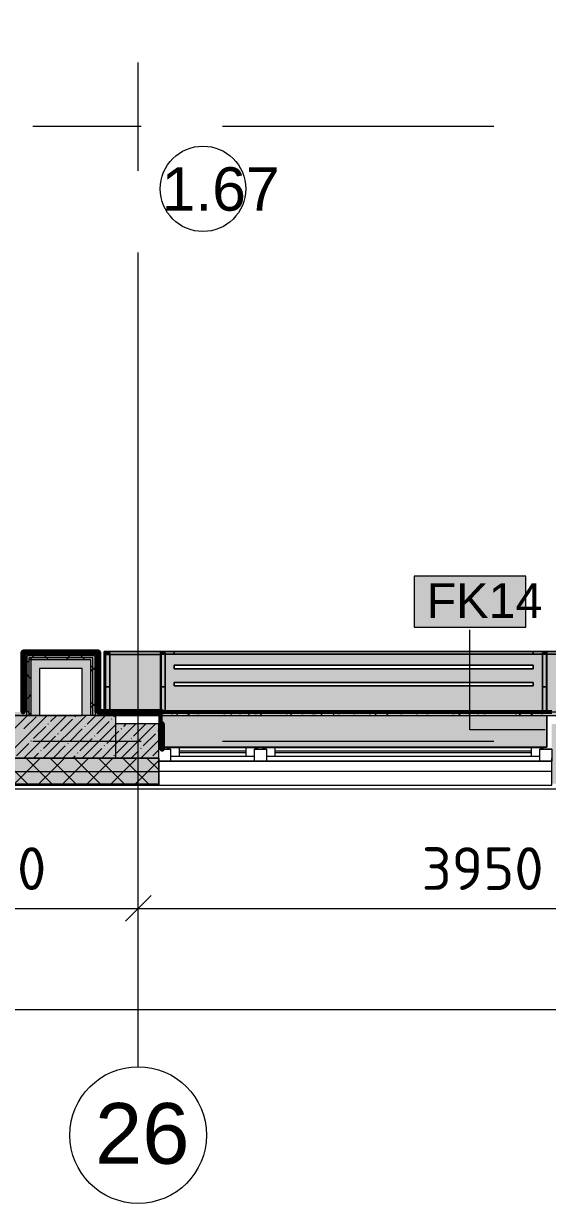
# Model space of a CAD drawing. Header units: millimetres. Extents: x -3817 to 677485, y -22715 to 103890.
# Drawn here: x 94233 to 97298, y -795 to 6111 of the extents above; entities that cross this region are included whole.
import ezdxf

# ---------------------------------------------------------------- set-up
doc = ezdxf.new("R2010")
doc.units = ezdxf.units.MM
doc.layers.add('PDF _Геометрия', color=7, linetype='Continuous', true_color=0x1d1d1d)
doc.layers.add('PDF _Сплошная заливка', color=7, linetype='Continuous', true_color=0xffffff)
doc.layers.add('PDF _Текст', color=7, linetype='Continuous')
doc.styles.add('PDF ArialMT', font='arial.ttf')
doc.styles.add('PDF GOST-Common', font='arial.ttf')
doc.styles.add('PDF ISOCPEUR', font='isocpeur.ttf')

msp = doc.modelspace()

# ---------------------------------------------------------------- hatches: boundary and pattern name
at = {"layer": 'PDF _Сплошная заливка', "transparency": 33554559}
for points in [[(94231.1, 2081.3), (94251.1, 2081.3), (94251.1, 2431.3), (94231.1, 2431.3), (94231.1, 2082.3)], [(94420.7, 2411.4), (94651.1, 2411.4), (94651.1, 2431.3), (94251.1, 2431.3), (94251.1, 2411.4)], [(94420.7, 2411.4), (94651.1, 2411.4), (94651.1, 2431.3), (94251.1, 2431.3), (94251.1, 2411.4)], [(94251.1, 2061.3), (94263.6, 2061.3), (94263.6, 2411.4), (94251.1, 2411.4), (94251.1, 2081.3)], [(94651.1, 2398.9), (94651.1, 2411.4), (94263.6, 2411.4), (94263.6, 2398.9), (94638.6, 2398.9)], [(94263.6, 2061.3), (94276.1, 2061.3), (94276.1, 2398.9), (94263.6, 2398.9), (94263.6, 2131.6)], [(94626.1, 2386.4), (94638.6, 2386.4), (94638.6, 2398.9), (94276.1, 2398.9), (94276.1, 2386.4), (94420.7, 2386.4)], [(94636.7, 2061.3), (94638.6, 2061.3), (94638.6, 2386.4), (94626.1, 2386.4), (94626.1, 2061.3)], [(94651.1, 2061.3), (94651.1, 2398.9), (94638.6, 2398.9), (94638.6, 2061.3), (94647.5, 2061.3)], [(94088.1, 2061.3), (94251.1, 2061.3), (94251.1, 2081.3), (93863.6, 2081.3), (93863.6, 2061.3), (93873.6, 2061.3)], [(94773.6, 2061.3), (95023.6, 2061.3), (95023.6, 2081.3), (94651.1, 2081.3), (94651.1, 2061.3), (94753.4, 2061.3)], [(95023.6, 2011.3), (95043.6, 2011.3), (95043.6, 2081.3), (95023.6, 2081.3), (95023.6, 2061.3)], [(99273.6, 2061.3), (99538.6, 2061.3), (99538.6, 2081.3), (95043.6, 2081.3), (95043.6, 2061.3), (98745.3, 2061.3)], [(94088.1, 1811.4), (94773.6, 1811.4), (94773.6, 2061.3), (93873.6, 2061.3), (93873.6, 1811.4)]]:
    msp.add_hatch(color=256, dxfattribs=at).paths.add_polyline_path(points)
at = {"layer": 'PDF _Сплошная заливка', "true_color": 0xeae6de, "transparency": 33554559}
for points in [[(95034.1, 2082.3), (95034.1, 2435), (94703.9, 2435), (94703.9, 2082.3), (95023.6, 2082.3)], [(98373.6, 2081.3), (98394.4, 2082.3), (98394.4, 2435.1), (97294.1, 2435.1), (97294.1, 2081.3), (98373.6, 2082.3)], [(95044.6, 1875.2), (97294.4, 1875.2), (97294.4, 2061.3), (95043.6, 2061.3), (95044.6, 2011.3)]]:
    msp.add_hatch(color=254, dxfattribs=at).paths.add_polyline_path(points)
h = msp.add_hatch(color=254, dxfattribs=at)
h.paths.add_polyline_path([(97210.6, 2081.3), (97294.4, 2081.3), (97294.4, 2435.1), (95034.4, 2435.1), (95034.4, 2082.3), (95418.7, 2081.3)], flags=0)
h.paths.add_polyline_path([(95114.4, 2235.1), (95114.4, 2255.1), (97214.4, 2255.1), (97214.4, 2235.1), (95418.7, 2235.1)], flags=0)
h.paths.add_polyline_path([(95114.4, 2335.1), (95114.4, 2355.1), (97214.4, 2355.1), (97214.4, 2335.1), (95418.7, 2335.1)], flags=0)
at = {"layer": 'PDF _Сплошная заливка', "true_color": 0xe7e7e7, "transparency": 33554559}
for points in [[(94276.1, 2061.3), (94326.1, 2061.3), (94326.1, 2386.4), (94276.1, 2386.4), (94276.1, 2131.6)], [(94626.1, 2336.3), (94626.1, 2386.4), (94326.1, 2386.4), (94326.1, 2336.3), (94576.1, 2336.3)]]:
    msp.add_hatch(color=254, dxfattribs=at).paths.add_polyline_path(points)
at = {"layer": 'PDF _Сплошная заливка', "transparency": 33554559}
h = msp.add_hatch(color=256, dxfattribs=at)
h.paths.add_polyline_path([(121473.6, 1811.4), (121473.6, 2011.3), (121373.6, 2011.3), (121373.6, 1811.4)], flags=0)
h.paths.add_polyline_path([(123973.6, 1811.4), (123973.6, 2011.3), (123773.6, 2011.3), (123773.6, 1811.4)], flags=0)
h.paths.add_polyline_path([(119573.6, 1811.4), (119573.6, 2011.3), (119073.6, 2011.3), (119073.6, 1811.4), (119370.2, 1811.4)], flags=0)
h.paths.add_polyline_path([(106473.6, 1811.4), (106473.6, 2011.3), (105423.6, 2011.3), (105423.6, 1811.4), (106063.8, 1811.4)], flags=0)
h.paths.add_polyline_path([(110059.4, 1811.4), (110073.6, 1811.4), (110073.6, 2011.3), (109723.6, 2011.3), (109723.6, 1811.4), (110055.7, 1811.4)], flags=0)
h.paths.add_polyline_path([(97323.6, 1811.4), (98373.6, 1811.4), (98373.6, 2011.3), (97323.6, 2011.3)], flags=0)
h.paths.add_polyline_path([(117273.6, 1811.4), (117273.6, 2011.3), (116223.6, 2011.3), (116223.6, 1811.4), (116708.9, 1811.4)], flags=0)
h.paths.add_polyline_path([(101073.6, 1811.4), (101973.6, 1811.4), (101973.6, 2011.3), (101073.6, 2011.3)], flags=0)
h.paths.add_polyline_path([(113923.6, 1811.4), (113923.6, 2011.3), (113673.6, 2011.3), (113673.6, 1811.4)], flags=0)
h.paths.add_polyline_path([(111386.4, 1811.4), (111873.6, 1811.4), (111873.6, 2011.3), (110973.6, 2011.3), (110973.6, 1811.4)], flags=0)
h.paths.add_polyline_path([(102873.6, 1811.4), (103123.6, 1811.4), (103123.6, 2011.3), (102873.6, 2011.3), (102873.6, 1862.1)], flags=0)
h.paths.add_polyline_path([(92973.6, 1811.4), (92973.6, 2011.3), (92173.6, 2011.3), (92173.6, 1811.4), (92757.4, 1811.4)], flags=0)
h.paths.add_polyline_path([(94773.6, 1811.4), (95023.6, 1811.4), (95023.6, 2011.3), (94773.6, 2011.3), (94773.6, 1923.1)], flags=0)
h.paths.add_polyline_path([(91273.6, 1863.4), (91293.6, 1863.4), (91293.6, 2011.3), (91273.6, 2011.3)], flags=0)
h = msp.add_hatch(color=256, dxfattribs=at)
h.paths.add_polyline_path([(123773.6, 1661.3), (125323.6, 1661.3), (125323.6, 1811.4), (123773.6, 1811.4)], flags=0)
h.paths.add_polyline_path([(116223.6, 1661.3), (117273.6, 1661.3), (117273.6, 1811.4), (116223.6, 1811.4)], flags=0)
h.paths.add_polyline_path([(109723.6, 1661.3), (110073.6, 1661.3), (110073.6, 1811.4), (109723.6, 1811.4)], flags=0)
h.paths.add_polyline_path([(107394.4, 1661.3), (108273.6, 1661.3), (108273.6, 1811.4), (107373.6, 1811.4), (107373.6, 1661.3)], flags=0)
h.paths.add_polyline_path([(97323.6, 1661.3), (98373.6, 1661.3), (98373.6, 1811.4), (97323.6, 1811.4)], flags=0)
h.paths.add_polyline_path([(121473.6, 1661.3), (121473.6, 1811.4), (120473.6, 1811.4), (120473.6, 1661.3), (121366.1, 1661.3)], flags=0)
h.paths.add_polyline_path([(94773.6, 1661.3), (95023.6, 1661.3), (95023.6, 1811.4), (93873.6, 1811.4), (93873.6, 1661.3), (94753.4, 1661.3)], flags=0)
h.paths.add_polyline_path([(103123.6, 1661.3), (103123.6, 1811.4), (101073.6, 1811.4), (101073.6, 1661.3), (102737.2, 1661.3)], flags=0)
h.paths.add_polyline_path([(100173.6, 1661.3), (100173.6, 1811.4), (99273.6, 1811.4), (99273.6, 1661.3), (100075.9, 1661.3)], flags=0)
h.paths.add_polyline_path([(105423.6, 1661.3), (106473.6, 1661.3), (106473.6, 1811.4), (105423.6, 1811.4)], flags=0)
h.paths.add_polyline_path([(119573.6, 1661.3), (119573.6, 1811.4), (118173.6, 1811.4), (118173.6, 1661.3), (119370.2, 1661.3)], flags=0)
h.paths.add_polyline_path([(110973.6, 1661.3), (111873.6, 1661.3), (111873.6, 1811.4), (110973.6, 1811.4)], flags=0)
h.paths.add_polyline_path([(92173.6, 1661.3), (92973.6, 1661.3), (92973.6, 1811.4), (92173.6, 1811.4)], flags=0)
h.paths.add_polyline_path([(112773.6, 1661.3), (113923.6, 1661.3), (113923.6, 1811.4), (112773.6, 1811.4)], flags=0)
h.paths.add_polyline_path([(91273.6, 1661.3), (91273.6, 1811.4), (89453.6, 1811.4), (89453.6, 1661.3), (90761.5, 1661.3)], flags=0)

# ---------------------------------------------------------------- linework, layer by layer
at = {"layer": 'PDF _Геометрия', "color": 9, "lineweight": 9, "true_color": 0xc0c0c0}
for points in [[(89853.6, 10062.4), (89853.6, 9611.4), (89603.6, 9611.4), (89603.6, 9561.4), (89603.6, 1811.4), (91273.6, 1811.4), (91273.6, 1653.3), (89445.6, 1653.3), (89445.6, 1658.3), (89445.6, 1811.4), (89445.6, 9403.3), (89423.6, 9403.3), (89423.6, 1811.4), (89423.6, 1631.3), (108273.6, 1631.3), (108273.6, 1811.4)], [(94251.1, 2431.3), (94231.1, 2431.3), (94231.1, 2082.3)], [(99253.1, 2081.3), (95043.6, 2081.3), (95023.6, 2081.3), (94671.1, 2081.3), (94671.1, 2431.3), (94651.1, 2431.3), (94251.1, 2431.3), (94651.1, 2431.3)], [(94651.1, 2398.9), (94651.1, 2411.4), (94326.1, 2411.4), (94263.6, 2411.4), (94251.1, 2411.4), (94651.1, 2411.4)], [(94251.1, 2411.4), (94651.1, 2411.4), (94651.1, 2336.3)], [(93863.6, 2081.3), (93863.6, 2061.3), (94251.1, 2061.3), (94326.1, 2061.3)], [(93873.6, 1863.4), (93873.6, 2011.3), (93873.6, 1811.4), (93873.6, 1653.3), (95023.6, 1653.3), (95023.6, 1811.4), (95023.6, 2011.3), (94773.6, 2011.3)], [(94651.1, 2061.3), (95023.6, 2061.3), (95023.6, 2011.3), (95043.6, 2011.3), (95043.6, 2061.3), (99538.6, 2061.3), (99613.6, 2061.3)], [(97294.4, 2061.3), (98393.6, 2061.3)], [(95023.6, 1811.4), (95023.6, 1653.3), (97323.6, 1653.3), (97323.6, 1811.4)]]:
    msp.add_lwpolyline(points, dxfattribs=at)
at = {"layer": 'PDF _Геометрия', "color": 253, "lineweight": 9, "true_color": 0xaaaaaa}
for points in [[(94903.6, 5248.3), (94903.6, 5883.3)], [(94286.4, 5511.3), (94921.4, 5511.3)], [(95397.7, 5511.3), (96985.2, 5511.3)], [(94903.6, 5.1), (94903.6, 2505.1), (94903.6, 4772)], [(94286.4, 1911.4), (94921.4, 1911.4)], [(95397.7, 1911.4), (96985.2, 1911.4)], [(95093.6, 1863.4), (95023.6, 1863.4)], [(95143.6, 1853.4), (95533.6, 1853.4)], [(95533.6, 1843.4), (95143.6, 1843.4)], [(95703.6, 1853.4), (97203.6, 1853.4)], [(97203.6, 1843.4), (95703.6, 1843.4)], [(97323.6, 1863.4), (97253.6, 1863.4)], [(95023.6, 1793.4), (97323.6, 1793.4)], [(97253.6, 1793.4), (95093.6, 1793.4)]]:
    msp.add_lwpolyline(points, dxfattribs=at)
at = {"layer": 'PDF _Геометрия', "color": 7, "lineweight": 9}
for points in [[(97171.3, 2877.3), (96518.2, 2877.3), (96518.2, 2577.3), (97171.3, 2577.3)], [(94773.6, 2061.3), (93873.6, 2061.3), (93873.6, 1811.4), (94773.6, 1811.4)], [(93873.6, 1811.4), (95023.6, 1811.4)]]:
    msp.add_lwpolyline(points, close=True, dxfattribs=at)
for points in [[(97285.8, 1978), (96844.8, 1978), (96844.8, 2563.4)], [(94251.1, 2061.3), (94251.1, 2081.3), (94251.1, 2411.4), (94251.1, 2081.3)], [(94638.6, 2061.3), (94638.6, 2336.3), (94638.6, 2386.4), (94638.6, 2398.9), (94326.1, 2398.9), (94276.1, 2398.9), (94263.6, 2398.9), (94263.6, 2061.3)], [(94626.1, 2061.3), (94626.1, 2336.3), (94626.1, 2386.4), (94326.1, 2386.4), (94276.1, 2386.4), (94276.1, 2061.3)], [(94651.1, 2336.3), (94651.1, 2081.3), (94651.1, 2336.3), (94651.1, 2398.9)], [(94651.1, 2081.3), (94651.1, 2061.3)], [(93873.6, 1732.3), (95023.6, 1732.3)], [(93873.6, 1661.3), (95023.6, 1661.3)], [(93873.6, 1658.3), (95023.6, 1658.3)], [(84803.6, 1052), (84803.6, 932), (85103.6, 932), (89603.6, 932), (93103.6, 932), (94903.6, 932), (98853.6, 932), (100953.6, 932), (106053.6, 932), (107453.6, 932), (110953.6, 932), (116203.6, 932), (121453.6, 932), (125373.6, 932)], [(94903.6, 738.1), (94903.6, 932), (94903.6, 1052)], [(84683.6, 340), (125373.6, 340)]]:
    msp.add_lwpolyline(points, dxfattribs=at)
at = {"layer": 'PDF _Геометрия', "color": 231, "lineweight": 70, "true_color": 0xff80c0}
msp.add_lwpolyline([(94231.1, 2431.3), (94671.1, 2431.3), (94671.1, 2082.3), (94671.1, 2081.3), (95044.1, 2081.3), (95044.1, 2082.3), (94672.1, 2082.3), (94672.1, 2432.4), (94671.1, 2432.4), (94231.1, 2432.4), (94230.1, 2432.4), (94230.1, 2082.3), (94231.1, 2082.3)], close=True, dxfattribs=at)
at = {"layer": 'PDF _Геометрия', "color": 253, "lineweight": 9, "true_color": 0x9b9b9b}
for points in [[(94284.4, 2429.5), (94274.4, 2429.5)], [(94328.7, 2418.3), (94332.8, 2411.4)], [(94344.6, 2411.4), (94349.3, 2419.4)], [(94375.9, 2429.5), (94365.8, 2429.5)], [(94385.9, 2421.9), (94390.9, 2430.6)], [(94426.8, 2431.3), (94428.2, 2428.9)], [(94453.9, 2417.8), (94459, 2426.5)], [(94558.8, 2429.5), (94548.7, 2429.5)], [(94650.2, 2429.5), (94640.1, 2429.5)], [(94506.4, 2415.3), (94508.7, 2411.4)], [(95043.6, 1972.3), (95036.4, 1972.3)], [(95030.6, 1873.3), (95035.6, 1864.5)], [(95043.6, 1880.9), (95036.4, 1880.9)], [(95041.7, 1914.9), (95043.6, 1911.7)]]:
    msp.add_lwpolyline(points, close=True, dxfattribs=at)
at = {"layer": 'PDF _Геометрия', "color": 8, "lineweight": 9, "true_color": 0x808080}
for points in [[(94703.9, 2435), (94703.9, 2082.3)], [(95034.1, 2082.3), (95034.1, 2435), (94703.9, 2435), (95034.1, 2435)], [(95034.1, 2435), (95034.1, 2419)], [(95114.4, 2355.1), (97214.4, 2355.1), (97214.4, 2335.1), (95114.4, 2335.1)], [(95114.4, 2355.1), (95114.4, 2335.1), (97214.4, 2335.1), (97214.4, 2355.1)], [(95114.4, 2255.1), (97214.4, 2255.1), (97214.4, 2235.1), (95114.4, 2235.1)], [(95114.4, 2255.1), (95114.4, 2235.1), (97214.4, 2235.1), (97214.4, 2255.1)], [(97294.4, 2061.3), (97294.4, 1875.2), (95044.6, 1875.2), (97294.4, 1875.2)]]:
    msp.add_lwpolyline(points, close=True, dxfattribs=at)
at = {"layer": 'PDF _Геометрия', "color": 253, "lineweight": 9, "true_color": 0xaba79f}
for points in [[(94704.1, 2435), (94704.1, 2419), (94704.1, 2435)], [(94713.1, 2419), (94713.1, 2088.7), (94713.1, 2428.7), (94737.1, 2428.7), (94737.1, 2088.7), (94737.1, 2419)], [(94713.1, 2419), (94713.1, 2228.7), (94713.1, 2419)], [(94737.1, 2419), (95034.1, 2419), (94737.1, 2419)], [(94737.1, 2419), (94737.1, 2228.7), (94737.1, 2419)], [(95038.1, 2419.1), (95034.4, 2419.1), (95038.1, 2419.1)], [(95038.1, 2419.1), (95038.1, 2088.7), (95038.1, 2426.7)], [(95038.1, 2419.1), (95038.1, 2228.7), (95038.1, 2419.1)], [(95040.8, 2428.7), (95062.1, 2428.7), (95062.1, 2131.6), (95062.1, 2419.1)], [(95062.1, 2419.1), (95062.1, 2228.7), (95062.1, 2419.1)], [(97269.6, 2419.1), (97269.6, 2131.6), (97269.6, 2428.7), (97288, 2428.7)], [(97269.6, 2419.1), (97269.6, 2228.7), (97269.6, 2419.1)], [(97289.2, 2428.7), (97291.5, 2428.7)], [(97293.6, 2428.7), (97293.6, 2088.7), (97293.6, 2419.1)], [(97293.6, 2419.1), (97293.6, 2228.7), (97293.6, 2419.1)], [(97294.1, 2081.3), (97294.1, 2434.6)], [(97294.4, 2435.1), (97294.4, 2419.1), (98389.6, 2419.1), (97294.4, 2419.1), (97294.4, 2435.1), (97294.4, 2081.3)]]:
    msp.add_lwpolyline(points, dxfattribs=at)
at = {"layer": 'PDF _Геометрия', "color": 8, "lineweight": 9, "true_color": 0x808080}
for points in [[(94704.1, 2435), (95034.1, 2435), (94704.1, 2435)], [(97294.4, 2081.3), (97294.4, 2435.1), (95034.4, 2435.1), (95034.4, 2082.3), (95034.4, 2435.1), (97294.4, 2435.1)], [(95034.4, 2435.1), (97294.4, 2435.1), (95034.4, 2435.1)], [(95034.4, 2435.1), (95034.4, 2419.1), (95034.4, 2435.1)], [(95114.4, 2435.1), (97214.4, 2435.1), (95114.4, 2435.1)], [(98394.4, 2081.3), (98394.4, 2435.1), (97294.1, 2435.1), (98394.4, 2435.1), (98394.4, 2432.5), (98394.4, 2435.1), (98394.4, 2432.6), (99273.6, 2432.6)], [(97294.1, 2435.1), (97294.1, 2081.3)], [(97294.4, 2435.1), (98394.4, 2435.1), (97294.4, 2435.1)]]:
    msp.add_lwpolyline(points, dxfattribs=at)
at = {"layer": 'PDF _Геометрия', "color": 253, "lineweight": 9, "true_color": 0xaba79f}
for points in [[(94704.1, 2419), (94713.1, 2419)], [(97269.6, 2419.1), (95062.1, 2419.1)], [(97214.4, 2419.1), (95114.4, 2419.1)], [(94737.1, 2088.7), (94713.1, 2088.7)], [(95040.4, 2088.7), (95038.1, 2088.7)], [(95062.1, 2088.7), (95041.1, 2088.7)], [(95062.1, 2088.7), (95062.1, 2130.7)], [(97269.6, 2088.7), (97269.6, 2131)], [(97287.6, 2088.7), (97269.6, 2088.7)], [(97293.6, 2088.7), (97288.4, 2088.7)]]:
    msp.add_lwpolyline(points, close=True, dxfattribs=at)
at = {"layer": 'PDF _Геометрия', "color": 254, "lineweight": 9, "true_color": 0xd5d3cf}
for points in [[(94737.1, 2428.7), (94737.1, 2419), (94737.1, 2428.7), (94737.1, 2419), (94713.1, 2419), (94713.1, 2428.7), (94713.1, 2419), (94713.1, 2428.7)], [(94737.1, 2428.7), (94713.1, 2428.7)], [(95062.1, 2428.7), (95040.8, 2428.7)], [(95114.4, 2435.1), (95114.4, 2419.1)], [(97214.4, 2435.1), (97214.4, 2419.1)], [(97288, 2428.7), (97269.6, 2428.7)], [(97294.4, 2435.1), (97294.4, 2419.1)], [(94737.1, 2228.7), (94713.1, 2228.7)], [(95062.1, 2228.7), (95038.1, 2228.7)], [(97293.6, 2228.7), (97269.6, 2228.7)]]:
    msp.add_lwpolyline(points, close=True, dxfattribs=at)
at = {"layer": 'PDF _Геометрия', "color": 254, "lineweight": 9, "true_color": 0xeae9e7}
for points in [[(94713.1, 2419), (94737.1, 2419)], [(95038.1, 2419.1), (95047.2, 2419.1)], [(95050.4, 2419.1), (95062.1, 2419.1)], [(97269.6, 2419.1), (97278.4, 2419.1)], [(97281.6, 2419.1), (97293.6, 2419.1)]]:
    msp.add_lwpolyline(points, dxfattribs=at)
at = {"layer": 'PDF _Геометрия', "color": 9, "lineweight": 9, "true_color": 0xcbc7bf}
for points in [[(95038.1, 2426.7), (95038.1, 2419.1), (95038.1, 2426.7), (95038.1, 2419.1)], [(95050.4, 2419.1), (95047.2, 2419.1)], [(97281.6, 2419.1), (97278.4, 2419.1)], [(97289.2, 2428.7), (97291.5, 2428.7)], [(97293.6, 2419.1), (97293.6, 2428.7), (97293.6, 2419.1), (97293.6, 2428.7)], [(95034.1, 2082.3), (95023.6, 2082.3)], [(95037.6, 2082.3), (95034.4, 2082.3)], [(95043.6, 2082.3), (95038, 2082.3)], [(95043.6, 2061.3), (97294.4, 2061.3)]]:
    msp.add_lwpolyline(points, dxfattribs=at)
at = {"layer": 'PDF _Геометрия', "color": 254, "lineweight": 9, "true_color": 0xd5d3cf}
for points in [[(95047.2, 2419.1), (95038.1, 2419.1)], [(95040.8, 2428.7), (95062.1, 2428.7), (95062.1, 2419.1), (95062.1, 2428.7), (95062.1, 2419.1), (95050.4, 2419.1)], [(97278.4, 2419.1), (97269.6, 2419.1), (97269.6, 2428.7), (97269.6, 2419.1), (97269.6, 2428.7), (97288, 2428.7)], [(97293.6, 2419.1), (97281.6, 2419.1)]]:
    msp.add_lwpolyline(points, dxfattribs=at)
at = {"layer": 'PDF _Геометрия', "color": 254, "lineweight": 9, "true_color": 0xe5e3df}
for points in [[(95047.2, 2419.1), (95050.4, 2419.1)], [(97278.4, 2419.1), (97281.6, 2419.1)]]:
    msp.add_lwpolyline(points, dxfattribs=at)
at = {"layer": 'PDF _Геометрия', "color": 9, "lineweight": 9, "true_color": 0xcbc7bf}
msp.add_lwpolyline([(97291.5, 2428.7), (97289.2, 2428.7)], close=True, dxfattribs=at)
at = {"layer": 'PDF _Геометрия', "color": 253, "lineweight": 9, "true_color": 0x9b9b9b}
for points in [[(94239.3, 2390.3), (94234.3, 2399)], [(94243.9, 2399), (94251.1, 2399)], [(94250.8, 2370.7), (94245.7, 2362)], [(94662.8, 2388.4), (94657.7, 2397.1)], [(94671.1, 2367.2), (94669.2, 2363.9)], [(94243.4, 2322.3), (94238.4, 2331)], [(94670.1, 2304.6), (94665.1, 2295.9)], [(94670.6, 2338.1), (94671.1, 2338.1)], [(94243.9, 2277.1), (94251.1, 2277.1)], [(94670.6, 2216.1), (94671.1, 2216.1)], [(94238.5, 2166.6), (94233.5, 2157.9)], [(94243.9, 2185.7), (94251.1, 2185.7)], [(94670.6, 2124.7), (94671.1, 2124.7)], [(94736, 2078.7), (94734.4, 2081.3)], [(94777.6, 2067.6), (94772.6, 2076.3)], [(94888.4, 2073), (94883.3, 2064.3)], [(94928.4, 2081.3), (94925, 2075.4)], [(95091.4, 2072.7), (95086.4, 2081.3)], [(95134.1, 2071.9), (95129.1, 2063.2)], [(95159.4, 2076.8), (95156.8, 2081.3)], [(95201, 2065.7), (95196, 2074.4)], [(95337.1, 2073.8), (95332.8, 2081.3)], [(95350.7, 2081.3), (95348.4, 2077.3)], [(95514.8, 2070.8), (95509.8, 2079.5)], [(95624.5, 2063.8), (95619.5, 2072.5)], [(95735.2, 2076.8), (95730.2, 2068.1)], [(95773.1, 2081.3), (95771.9, 2079.2)], [(95896.6, 2080.1), (95895.9, 2081.3)], [(95981, 2075.7), (95976, 2067)], [(96195.4, 2081.3), (96195.3, 2081.1)], [(96320.1, 2078.2), (96318.2, 2081.3)], [(96361.7, 2067), (96356.7, 2075.8)], [(96582.1, 2080.6), (96577.1, 2071.9)], [(96675.5, 2072.2), (96670.4, 2080.9)], [(96743.5, 2076.3), (96740.6, 2081.3)], [(96785.1, 2065.1), (96780.1, 2073.9)], [(96827.9, 2079.5), (96822.8, 2070.8)], [(96895.9, 2075.4), (96890.9, 2066.7)], [(96921.2, 2073.3), (96916.6, 2081.3)], [(97098.9, 2070.3), (97093.9, 2079)], [(97141.6, 2074.3), (97136.6, 2065.6)], [(97208.6, 2063.3), (97203.5, 2072)], [(94243.9, 2063.8), (94251.1, 2063.8)], [(94731.6, 2063.8), (94741.6, 2063.8)], [(94823, 2063.8), (94833.1, 2063.8)], [(94914.5, 2063.8), (94924.5, 2063.8)], [(95097.3, 2063.8), (95107.4, 2063.8)], [(95188.8, 2063.8), (95198.8, 2063.8)], [(95202.1, 2067.8), (95198.4, 2061.3)], [(95238.7, 2061.3), (95237.7, 2063.2)], [(95249.7, 2063.8), (95259.8, 2063.8)], [(95402.1, 2063.8), (95412.2, 2063.8)], [(95447.9, 2066.7), (95444.8, 2061.3)], [(95493.6, 2063.8), (95503.6, 2063.8)], [(95515.9, 2062.6), (95515.2, 2061.3)], [(95555.5, 2061.3), (95551.4, 2068.4)], [(95585, 2063.8), (95595.1, 2063.8)], [(95767.9, 2063.8), (95778, 2063.8)], [(95801.9, 2061.3), (95797.2, 2069.5)], [(95859.3, 2063.8), (95869.4, 2063.8)], [(95920.3, 2063.8), (95930.4, 2063.8)], [(95939.3, 2064.5), (95937.5, 2061.3)], [(95977.8, 2061.3), (95974.9, 2066.5)], [(96049, 2071.6), (96044, 2062.9)], [(96072.7, 2063.8), (96082.8, 2063.8)], [(96164.1, 2063.8), (96174.2, 2063.8)], [(96255.6, 2063.8), (96265.6, 2063.8)], [(96294.8, 2070.5), (96289.7, 2061.8)], [(96362.8, 2066.4), (96359.8, 2061.3)], [(96438.5, 2063.8), (96448.5, 2063.8)], [(96529.9, 2063.8), (96540, 2063.8)], [(96590.9, 2063.8), (96600.9, 2063.8)], [(96743.3, 2063.8), (96753.3, 2063.8)], [(96786.2, 2068.3), (96782.2, 2061.3)], [(96822.5, 2061.3), (96821.7, 2062.7)], [(96834.7, 2063.8), (96844.8, 2063.8)], [(96926.1, 2063.8), (96936.2, 2063.8)], [(97109, 2063.8), (97119.1, 2063.8)], [(97139.3, 2061.3), (97135.5, 2067.9)], [(97200.5, 2063.8), (97210.5, 2063.8)], [(97209.7, 2070.2), (97204.6, 2061.5)], [(97261.4, 2063.8), (97271.5, 2063.8)]]:
    msp.add_lwpolyline(points, dxfattribs=at)
at = {"layer": 'PDF _Геометрия', "lineweight": 9}
for points in [[(94251.1, 2368.6), (94263.6, 2381.1), (94276.1, 2393.6), (94281.3, 2398.9), (94293.8, 2411.4)], [(94379.5, 2386.4), (94367, 2398.9), (94354.5, 2411.4)], [(94480.9, 2386.4), (94493.4, 2398.9), (94505.9, 2411.4)], [(94591.6, 2386.4), (94579.1, 2398.9), (94566.6, 2411.4)], [(94651.1, 2326.9), (94638.6, 2339.4), (94626.1, 2351.9)], [(94276.1, 2277.6), (94263.6, 2290.1), (94251.1, 2302.6)], [(94626.1, 2319.4), (94638.6, 2331.9), (94651.1, 2344.4)], [(94251.1, 2156.5), (94263.6, 2169), (94276.1, 2181.5)], [(94276.1, 2065.5), (94263.6, 2078), (94251.1, 2090.5)], [(94651.1, 2114.7), (94638.6, 2127.2), (94626.1, 2139.7)], [(94626.1, 2107.2), (94638.6, 2119.7), (94651.1, 2132.2)], [(94006.1, 1811.4), (94256.1, 2061.3)], [(94120.2, 1811.4), (94370.2, 2061.3)], [(94234.2, 1811.4), (94484.2, 2061.3)], [(94234.4, 1982.6), (94305.7, 2053.9)], [(94348.3, 1811.4), (94598.3, 2061.3)], [(94377, 2011.1), (94379.3, 2013.5)], [(94391.2, 2025.4), (94427.2, 2061.3)], [(94448.3, 1968.4), (94519.5, 2039.7)], [(94462.3, 1811.4), (94712.3, 2061.3)], [(94533.8, 2053.9), (94536.2, 2056.3)], [(94576.4, 1811.4), (94773.6, 2008.6), (94776.4, 2011.3)], [(94605.1, 2011.1), (94655.3, 2061.3)], [(94662.1, 1954.1), (94733.4, 2025.4)], [(94690.4, 1811.4), (94773.6, 1894.5), (94890.4, 2011.3)], [(94747.6, 2039.7), (94750, 2042)], [(94761.9, 2053.9), (94769.3, 2061.3)], [(94804.5, 1811.4), (95004.5, 2011.3)], [(94818.9, 1996.9), (94833.4, 2011.3)], [(94875.9, 1939.9), (94947.2, 2011.1)], [(94291.4, 1925.6), (94362.7, 1996.9)], [(94348.5, 1868.6), (94419.7, 1939.9)], [(94434, 1954.1), (94436.4, 1956.5)], [(94505.3, 1911.4), (94576.6, 1982.6)], [(94590.8, 1996.9), (94593.2, 1999.3)], [(94647.8, 1939.9), (94650.2, 1942.2)], [(94719.1, 1897.1), (94773.6, 1951.5), (94790.4, 1968.4)], [(94804.7, 1982.6), (94807, 1985)], [(94933, 1882.8), (95004.2, 1954.1)], [(95018.5, 1968.4), (95020.9, 1970.7)], [(94191.6, 1825.8), (94262.9, 1897.1)], [(94277.2, 1911.4), (94279.6, 1913.7)], [(94405.5, 1811.6), (94476.8, 1882.8)], [(94491, 1897.1), (94493.4, 1899.5)], [(94562.3, 1854.3), (94633.6, 1925.6)], [(94633.4, 1811.4), (94690.6, 1868.6)], [(94704.9, 1882.8), (94707.2, 1885.2)], [(94776.2, 1840.1), (94847.4, 1911.4)], [(94861.7, 1925.6), (94864.1, 1928)], [(94918.5, 1811.4), (95023.6, 1916.4)], [(94918.7, 1868.6), (94921.1, 1871)], [(94255.9, 1661.3), (94105.9, 1811.4)], [(94180.2, 1661.3), (94330.2, 1811.4)], [(94397.4, 1661.3), (94247.4, 1811.4)], [(94291.2, 1811.4), (94320, 1840.1)], [(94321.6, 1661.3), (94471.6, 1811.4)], [(94334.2, 1854.3), (94336.6, 1856.7)], [(94538.8, 1661.3), (94388.8, 1811.4)], [(94463, 1661.3), (94613, 1811.4)], [(94519.3, 1811.4), (94533.8, 1825.8)], [(94680.2, 1661.3), (94530.2, 1811.4)], [(94548.1, 1840.1), (94550.4, 1842.4)], [(94604.5, 1661.3), (94754.5, 1811.4)], [(94821.6, 1661.3), (94671.6, 1811.4)], [(94745.9, 1661.3), (94895.9, 1811.4)], [(94747.4, 1811.4), (94747.6, 1811.6)], [(94761.9, 1825.8), (94764.3, 1828.2)], [(94963, 1661.3), (94813, 1811.4)], [(94861.5, 1811.4), (94904.5, 1854.3)], [(94887.3, 1661.3), (95023.6, 1797.6)], [(95023.6, 1742.2), (94954.5, 1811.4)], [(94975.7, 1811.6), (94978.1, 1813.9)], [(94990, 1825.8), (95023.6, 1859.4)]]:
    msp.add_lwpolyline(points, dxfattribs=at)
at = {"layer": 'PDF _Геометрия', "color": 9, "lineweight": 9, "true_color": 0xc0c0c0}
for points in [[(94576.1, 2061.3), (94576.1, 2336.3), (94326.1, 2336.3), (94326.1, 2061.3)], [(95023.6, 2011.3), (95023.6, 1863.4), (95043.6, 1863.4), (95043.6, 2011.3)], [(95023.6, 2011.3), (95023.6, 1863.4), (95043.6, 1863.4), (95043.6, 2011.3)]]:
    msp.add_lwpolyline(points, close=True, dxfattribs=at)
at = {"layer": 'PDF _Геометрия', "color": 231, "lineweight": 53, "true_color": 0xeaa7bf}
for points in [[(95043.6, 2082.3), (97290.8, 2082.3)], [(97291.3, 2081.3), (95044.1, 2081.3)], [(97291.2, 2082.3), (97294.1, 2082.3)], [(97294.1, 2081.3), (97291.7, 2081.3)], [(97294.4, 2082.3), (97323.6, 2082.3)], [(97323.6, 2081.3), (97294.4, 2081.3)]]:
    msp.add_lwpolyline(points, dxfattribs=at)
at = {"layer": 'PDF _Геометрия', "color": 7, "lineweight": 70, "true_color": 0xffd2ff}
msp.add_lwpolyline([(95043.6, 2011.3), (95043.6, 1863.4), (95044.6, 1863.4), (95044.6, 2011.3)], close=True, dxfattribs=at)
msp.add_lwpolyline([(95043.6, 2011.3), (95043.6, 1863.4), (95044.6, 1863.4), (95044.6, 2011.3)], close=True, dxfattribs=at)
at = {"layer": 'PDF _Геометрия', "color": 253, "lineweight": 13, "true_color": 0xaaaaaa}
for points in [[(95603.6, 1873.4), (95073.6, 1873.4), (95073.6, 1863.4), (95093.6, 1863.4), (95093.6, 1823.4), (95583.6, 1823.4), (95583.6, 1863.4), (95603.6, 1863.4)], [(97273.6, 1873.4), (95633.6, 1873.4), (95633.6, 1863.4), (95653.6, 1863.4), (95653.6, 1823.4), (97253.6, 1823.4), (97253.6, 1863.4), (97273.6, 1863.4)], [(95023.6, 1793.4), (95023.6, 1863.4), (95093.6, 1863.4), (95093.6, 1793.4)], [(95583.6, 1793.4), (95583.6, 1863.4), (95653.6, 1863.4), (95653.6, 1793.4)], [(97253.6, 1793.4), (97253.6, 1863.4), (97323.6, 1863.4), (97323.6, 1793.4)]]:
    msp.add_lwpolyline(points, close=True, dxfattribs=at)
for points in [[(95073.6, 1873.4), (95603.6, 1873.4)], [(95143.6, 1873.4), (95143.6, 1823.4)], [(95533.6, 1873.4), (95533.6, 1823.4)], [(95633.6, 1873.4), (97273.6, 1873.4)], [(95703.6, 1873.4), (95703.6, 1823.4)], [(97203.6, 1873.4), (97203.6, 1823.4)]]:
    msp.add_lwpolyline(points, dxfattribs=at)
at = {"layer": 'PDF _Геометрия', "color": 253, "lineweight": 9, "true_color": 0xaaaaaa}
msp.add_lwpolyline([(95583.6, 1863.4), (95653.6, 1863.4)], close=True, dxfattribs=at)
at = {"layer": 'PDF _Геометрия', "color": 116, "lineweight": 13, "true_color": 0x008040}
msp.add_lwpolyline([(97323.6, 1732.3), (95023.6, 1732.3)], dxfattribs=at)
at = {"layer": 'PDF _Геометрия', "color": 7, "lineweight": 20}
msp.add_lwpolyline([(94978.6, 1007), (94903.6, 932), (94828.6, 857)], dxfattribs=at)
at = {"layer": 'PDF _Геометрия', "color": 7, "lineweight": 9}
msp.add_circle((95282.7, 5143.8), 250, dxfattribs=at)
msp.add_circle((95282.7, 5143.8), 250, dxfattribs=at)
at = {"layer": 'PDF _Геометрия', "color": 253, "lineweight": 9, "true_color": 0xaaaaaa}
msp.add_circle((94903.6, -394.9), 400, dxfattribs=at)
at = {"layer": 'PDF _Геометрия', "color": 253, "lineweight": 20, "true_color": 0xaaaaaa}
msp.add_circle((94903.6, -394.9), 400, dxfattribs=at)
at = {"layer": 'PDF _Сплошная заливка', "lineweight": 9, "transparency": 33554559}
msp.add_solid([(97171.3, 2877.3), (96518.2, 2877.3), (97171.3, 2577.3), (96518.2, 2577.3)], dxfattribs=at)
at = {"layer": 'PDF _Сплошная заливка', "lineweight": 35, "transparency": 33554559}
for points in [[(94671.1, 2081.3), (94671.1, 2431.3), (94651.1, 2081.3), (94651.1, 2431.3)], [(95023.6, 1863.4), (95043.6, 1863.4), (95023.6, 2011.3), (95043.6, 2011.3)], [(95023.6, 1863.4), (95043.6, 1863.4), (95023.6, 2011.3), (95043.6, 2011.3)]]:
    msp.add_solid(points, dxfattribs=at)
at = {"layer": 'PDF _Сплошная заливка', "color": 254, "lineweight": 35, "true_color": 0xe7e7e7, "transparency": 33554559}
msp.add_solid([(94626.1, 2061.3), (94626.1, 2336.3), (94576.1, 2061.3), (94576.1, 2336.3)], dxfattribs=at)
at = {"layer": 'PDF _Сплошная заливка', "color": 254, "lineweight": 35, "true_color": 0xeac4cd, "transparency": 33554559}
msp.add_solid([(97323.6, 2081.3), (97323.6, 2082.3), (97294.4, 2081.3)], dxfattribs=at)
at = {"layer": 'PDF _Сплошная заливка', "color": 7, "lineweight": 35, "true_color": 0xffd2ff, "transparency": 33554559}
msp.add_solid([(95043.6, 1863.4), (95044.6, 1863.4), (95043.6, 2011.3)], dxfattribs=at)
msp.add_solid([(95043.6, 1863.4), (95044.6, 1863.4), (95043.6, 2011.3)], dxfattribs=at)

# ---------------------------------------------------------------- texts
at = {"layer": 'PDF _Текст', "color": 250, "true_color": 0x3c3c3c, "insert": (95040.9, 5141), "char_height": 254, "attachment_point": 4, "style": 'PDF GOST-Common'}
msp.add_mtext('1.67', dxfattribs=at)
at = {"layer": 'PDF _Текст', "attachment_point": 4}
for s, insert, char_height, style in [('FK14', (96591.1, 2733.8), 203.2, 'PDF GOST-Common'), ('1800', (93709.1, 1164.8), 250.11, 'PDF ISOCPEUR'), ('3950', (96562.5, 1164.8), 250.11, 'PDF ISOCPEUR')]:
    msp.add_mtext(s, dxfattribs=dict(at, insert=insert, char_height=char_height, style=style))
at = {"layer": 'PDF _Текст', "color": 9, "true_color": 0xbebebe, "insert": (94651, -387.7), "char_height": 355.6, "attachment_point": 4, "style": 'PDF ArialMT'}
msp.add_mtext('26', dxfattribs=at)

doc.saveas('drawing.dxf')
